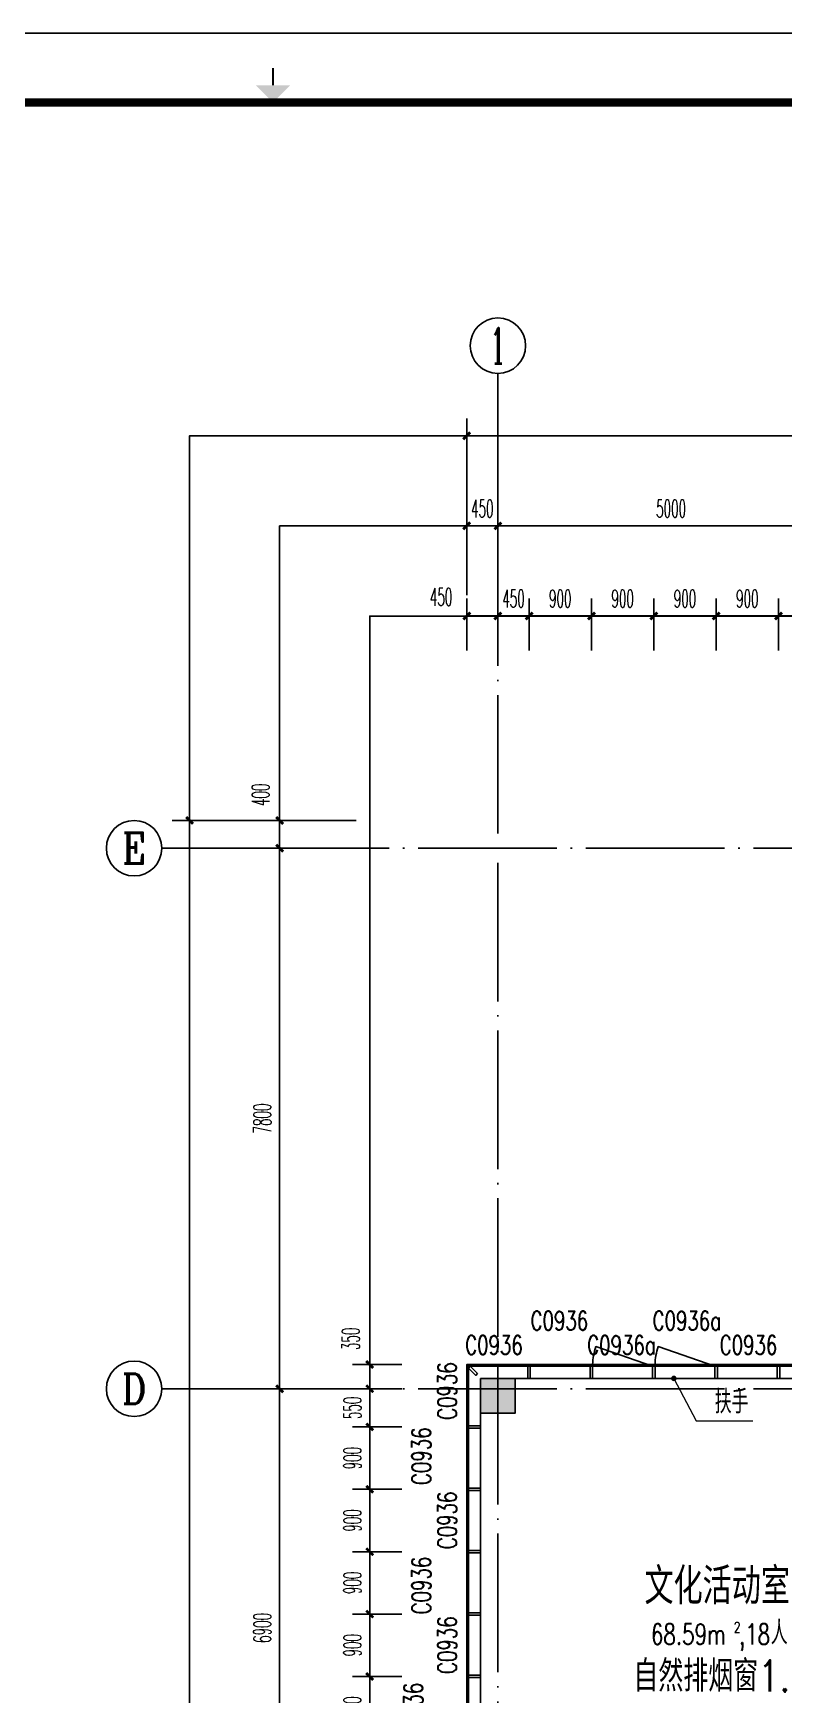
# Model space of a CAD drawing. Header units: millimetres. Extents: x -13830 to 215738, y -24143 to 193994.
# Drawn here: x 35137 to 45970, y 100384 to 124357 of the extents above; entities that cross this region are included whole.
import ezdxf
from ezdxf.enums import TextEntityAlignment as Align

# ---------------------------------------------------------------- set-up
doc = ezdxf.new("R2010")
doc.units = ezdxf.units.MM
doc.header["$LTSCALE"] = 100
doc.linetypes.add('DOTE', pattern=[2.42, 2, -0.2, 0.02, -0.2])
doc.layers.get('0').update_dxf_attribs({"linetype": 'CONTINUOUS'})
doc.layers.get('DEFPOINTS').update_dxf_attribs({"linetype": 'CONTINUOUS'})
for name, color, linetype in [('A-Drain-Well', 201, 'CONTINUOUS'), ('AXIS', 3, 'CONTINUOUS'), ('AXIS_TEXT', 7, 'CONTINUOUS'), ('COLUMN', 9, 'CONTINUOUS'), ('DOTE', 8, 'CONTINUOUS'), ('MCST 2F$0$A-_WIND----_E-', 4, 'CONTINUOUS'), ('PUB_DIM', 3, 'CONTINUOUS'), ('PUB_HATCH', 8, 'CONTINUOUS'), ('PUB_TEXT', 7, 'CONTINUOUS'), ('RAIL', 163, 'CONTINUOUS'), ('SPACE', 7, 'CONTINUOUS'), ('TK HAHA', 1, 'CONTINUOUS'), ('WALL', 2, 'CONTINUOUS'), ('WINDOW', 4, 'CONTINUOUS'), ('WINDOW_TEXT', 7, 'CONTINUOUS'), ('图框', 7, 'CONTINUOUS')]:
    doc.layers.add(name, color=color, linetype=linetype)
doc.layers.add('DIM_LEAD', color=3, linetype='CONTINUOUS', lineweight=13)
doc.styles.add('_TCH_AXIS', font='COMPLEX', dxfattribs={"bigfont": 'GBCBIG'})
doc.styles.add('_TCH_DIM', font='SIMPLEX', dxfattribs={"bigfont": 'GBCBIG'})
doc.styles.add('_TCH_SPACE', font='SIMPLEX', dxfattribs={"height": 5, "bigfont": 'GBCBIG'})
doc.styles.add('_TCH_WINDOW', font='SIMPLEX', dxfattribs={"height": 3.5, "bigfont": 'GBCBIG'})
doc.styles.add('COMPLEX', font='COMPLEX')
doc.styles.add('DIM_FONT_T3', font='SIMPLEX', dxfattribs={"width": 0.494118, "bigfont": 'GBCBIG'})
doc.styles.add('HZTXT', font='tjromans.shx', dxfattribs={"width": 0.8, "bigfont": 'hztxt.shx'})
doc.dimstyles.new('_TCH_ARCH&&100', dxfattribs={"dimtxt": 255, "dimasz": 100, "dimexe": 250, "dimexo": 300, "dimgap": 122.5, "dimtad": 1, "dimdec": 0, "dimzin": 0, "dimdsep": 46, "dimtxsty": 'DIM_FONT_T3', "dimblk": 'ARCHTICK', "dimcen": 0.09, "dimclrt": 7, "dimazin": 0, "dimtfac": 1, "dimtdec": 0, "dimtix": 1, "dimtmove": 2, "dimatfit": 3, "dimldrblk": 'ARCHTICK', "dimfxl": 1, "dimtolj": 1, "dimtzin": 0, "dimarcsym": 0})

# ---------------------------------------------------------------- blocks, each defined once
blk = doc.blocks.new('_AXISO')
blk.add_circle((0, 0), 0.5)
at = {"layer": 'AXIS_TEXT', "style": 'COMPLEX', "width": 1.041667}
blk.add_attdef('A', text='', height=0.56, dxfattribs=at).set_placement((-0.25, -0.28), (0.25, -0.28), align=Align.FIT)
blk = doc.blocks.new('_ArchTick')
at = {"color": 0, "linetype": 'ByBlock', "const_width": 0.4}
blk.add_lwpolyline([(-0.5, -0.5), (0.5, 0.5)], dxfattribs=at)
blk = doc.blocks.new('*D1030')
at = {"layer": 'AXIS', "color": 0, "lineweight": -2, "transparency": 16777216}
for p, q in [((-450, 31300), (-450, 33850)), ((19400, 31300), (19400, 33850)), ((-450, 33600), (19400, 33600))]:
    blk.add_line(p, q, dxfattribs=at)
at = {"layer": 'DEFPOINTS', "color": 0, "transparency": 16777216}
for p in [(19400, 33600), (-450, 31000), (19400, 31000)]:
    blk.add_point(p, dxfattribs=at)
at = {"layer": 'AXIS', "color": 0, "lineweight": -2, "transparency": 16777216, "xscale": 100, "yscale": 100, "zscale": 100, "rotation": 180}
blk.add_blockref('_ArchTick', (-450, 33600), dxfattribs=at)
at = {"layer": 'AXIS', "color": 0, "lineweight": -2, "transparency": 16777216, "xscale": 100, "yscale": 100, "zscale": 100}
blk.add_blockref('_ArchTick', (19400, 33600), dxfattribs=at)
at = {"layer": 'AXIS', "color": 7, "transparency": 16777216, "insert": (9475, 33850), "char_height": 255, "attachment_point": 5, "style": 'DIM_FONT_T3'}
blk.add_mtext('\\A1;19850', dxfattribs=at)
blk = doc.blocks.new('*D1031')
at = {"layer": 'AXIS', "color": 0, "lineweight": -2, "transparency": 16777216}
for p, q in [((-450, 31300), (-450, 32550)), ((0, 31300), (0, 32550)), ((-450, 32300), (-550, 32300)), ((-450, 32300), (0, 32300)), ((0, 32300), (100, 32300))]:
    blk.add_line(p, q, dxfattribs=at)
at = {"layer": 'DEFPOINTS', "color": 0, "transparency": 16777216}
for p in [(0, 32300), (-450, 31000), (0, 31000)]:
    blk.add_point(p, dxfattribs=at)
at = {"layer": 'AXIS', "color": 0, "lineweight": -2, "transparency": 16777216, "xscale": 100, "yscale": 100, "zscale": 100}
blk.add_blockref('_ArchTick', (-450, 32300), dxfattribs=at)
at = {"layer": 'AXIS', "color": 0, "lineweight": -2, "transparency": 16777216, "xscale": 100, "yscale": 100, "zscale": 100, "rotation": 180}
blk.add_blockref('_ArchTick', (0, 32300), dxfattribs=at)
at = {"layer": 'AXIS', "color": 7, "transparency": 16777216, "insert": (-225, 32550), "char_height": 255, "attachment_point": 5, "style": 'DIM_FONT_T3'}
blk.add_mtext('\\A1;450', dxfattribs=at)
blk = doc.blocks.new('*D1032')
at = {"layer": 'AXIS', "color": 0, "lineweight": -2, "transparency": 16777216}
for p, q in [((0, 31300), (0, 32550)), ((5000, 31300), (5000, 32550)), ((0, 32300), (5000, 32300))]:
    blk.add_line(p, q, dxfattribs=at)
at = {"layer": 'DEFPOINTS', "color": 0, "transparency": 16777216}
for p in [(5000, 32300), (0, 31000), (5000, 31000)]:
    blk.add_point(p, dxfattribs=at)
at = {"layer": 'AXIS', "color": 0, "lineweight": -2, "transparency": 16777216, "xscale": 100, "yscale": 100, "zscale": 100, "rotation": 180}
blk.add_blockref('_ArchTick', (0, 32300), dxfattribs=at)
at = {"layer": 'AXIS', "color": 0, "lineweight": -2, "transparency": 16777216, "xscale": 100, "yscale": 100, "zscale": 100}
blk.add_blockref('_ArchTick', (5000, 32300), dxfattribs=at)
at = {"layer": 'AXIS', "color": 7, "transparency": 16777216, "insert": (2500, 32550), "char_height": 255, "attachment_point": 5, "style": 'DIM_FONT_T3'}
blk.add_mtext('\\A1;5000', dxfattribs=at)
blk = doc.blocks.new('*D1043')
at = {"layer": 'AXIS', "color": 0, "lineweight": -2, "transparency": 16777216}
for p, q in [((-2043, 28050), (-4700, 28050)), ((-4450, -550), (-4450, 28050)), ((-2043, -550), (-4700, -550))]:
    blk.add_line(p, q, dxfattribs=at)
at = {"layer": 'DEFPOINTS', "color": 0, "transparency": 16777216}
for p in [(-4450, 28050), (-1743, 28050), (-1743, -550)]:
    blk.add_point(p, dxfattribs=at)
at = {"layer": 'AXIS', "color": 0, "lineweight": -2, "transparency": 16777216, "xscale": 100, "yscale": 100, "zscale": 100}
for p, rotation in [((-4450, 28050), 90), ((-4450, -550), 270)]:
    blk.add_blockref('_ArchTick', p, dxfattribs=dict(at, rotation=rotation))
at = {"layer": 'AXIS', "color": 7, "transparency": 16777216, "insert": (-4700, 13750), "char_height": 255, "attachment_point": 5, "rotation": 90, "style": 'DIM_FONT_T3'}
blk.add_mtext('\\A1;28600', dxfattribs=at)
blk = doc.blocks.new('*D1047')
at = {"layer": 'AXIS', "color": 0, "lineweight": -2, "transparency": 16777216}
for p, q in [((-2150, 19850), (-3400, 19850)), ((-3150, 12950), (-3150, 19850)), ((-2150, 12950), (-3400, 12950))]:
    blk.add_line(p, q, dxfattribs=at)
at = {"layer": 'DEFPOINTS', "color": 0, "transparency": 16777216}
for p in [(-3150, 19850), (-1850, 19850), (-1850, 12950)]:
    blk.add_point(p, dxfattribs=at)
at = {"layer": 'AXIS', "color": 0, "lineweight": -2, "transparency": 16777216, "xscale": 100, "yscale": 100, "zscale": 100}
for p, rotation in [((-3150, 19850), 90), ((-3150, 12950), 270)]:
    blk.add_blockref('_ArchTick', p, dxfattribs=dict(at, rotation=rotation))
at = {"layer": 'AXIS', "color": 7, "transparency": 16777216, "insert": (-3400, 16400), "char_height": 255, "attachment_point": 5, "rotation": 90, "style": 'DIM_FONT_T3'}
blk.add_mtext('\\A1;6900', dxfattribs=at)
blk = doc.blocks.new('*D1048')
at = {"layer": 'AXIS', "color": 0, "lineweight": -2, "transparency": 16777216}
for p, q in [((-2150, 27650), (-3400, 27650)), ((-3150, 19850), (-3150, 27650)), ((-2150, 19850), (-3400, 19850))]:
    blk.add_line(p, q, dxfattribs=at)
at = {"layer": 'DEFPOINTS', "color": 0, "transparency": 16777216}
for p in [(-3150, 27650), (-1850, 27650), (-1850, 19850)]:
    blk.add_point(p, dxfattribs=at)
at = {"layer": 'AXIS', "color": 0, "lineweight": -2, "transparency": 16777216, "xscale": 100, "yscale": 100, "zscale": 100}
for p, rotation in [((-3150, 27650), 90), ((-3150, 19850), 270)]:
    blk.add_blockref('_ArchTick', p, dxfattribs=dict(at, rotation=rotation))
at = {"layer": 'AXIS', "color": 7, "transparency": 16777216, "insert": (-3400, 23750), "char_height": 255, "attachment_point": 5, "rotation": 90, "style": 'DIM_FONT_T3'}
blk.add_mtext('\\A1;7800', dxfattribs=at)
blk = doc.blocks.new('*D1049')
at = {"layer": 'AXIS', "color": 0, "lineweight": -2, "transparency": 16777216}
for p, q in [((-2150, 28050), (-3400, 28050)), ((-3150, 27650), (-3150, 28050)), ((-2150, 27650), (-3400, 27650))]:
    blk.add_line(p, q, dxfattribs=at)
at = {"layer": 'DEFPOINTS', "color": 0, "transparency": 16777216}
for p in [(-3150, 28050), (-1850, 28050), (-1850, 27650)]:
    blk.add_point(p, dxfattribs=at)
at = {"layer": 'AXIS', "color": 0, "lineweight": -2, "transparency": 16777216, "xscale": 100, "yscale": 100, "zscale": 100}
for p, rotation in [((-3150, 28050), 90), ((-3150, 27650), 270)]:
    blk.add_blockref('_ArchTick', p, dxfattribs=dict(at, rotation=rotation))
at = {"layer": 'AXIS', "color": 7, "transparency": 16777216, "insert": (-3425, 28420), "char_height": 255, "attachment_point": 5, "rotation": 90, "style": 'DIM_FONT_T3'}
blk.add_mtext('\\A1;400', dxfattribs=at)
blk = doc.blocks.new('TJAD_TK_A1')
at = {"layer": '图框'}
blk.add_line((1341.38, 950.45), (500.38, 950.45), dxfattribs=at)
at = {"layer": '图框', "const_width": 0.3}
blk.add_lwpolyline([(920.88, 942.95), (920.88, 945.45)], dxfattribs=at)
at = {"layer": '图框', "const_width": 1.2}
blk.add_lwpolyline([(1331.38, 940.45), (525.38, 940.45), (525.38, 366.45), (1331.38, 366.45)], close=True, dxfattribs=at)
at = {"layer": '图框'}
blk.add_solid([(918.38, 942.95), (923.38, 942.95), (920.88, 940.45)], dxfattribs=at)
blk = doc.blocks.new('180703-expo')
at = {"layer": '图框'}
blk.add_blockref('TJAD_TK_A1', (-500.38, -356.45), dxfattribs=at)
blk = doc.blocks.new('_FZH')
blk.add_lwpolyline([(-0.5, -0.5), (0.5, -0.5), (0.5, 0.5), (-0.5, 0.5)], close=True)
at = {"layer": 'PUB_HATCH'}
blk.add_solid([(-0.5, -0.5), (0.5, -0.5), (-0.5, 0.5), (0.5, 0.5)], dxfattribs=at)
blk = doc.blocks.new('sfss302')
at = {"layer": 'COLUMN', "color": 3, "rotation": 270}
for p, xscale, yscale, zscale in [((650, 20300), 499.9999999995343, 499.9999999995343, 499.9999999995343), ((9850, 20300), 499.9999999995343, 499.9999999995343, 499.9999999995343), ((15200, 20300), 500.0000000002328, 500.0000000002328, 500.0000000002328), ((650, 13500), 499.9999999997672, 499.9999999997672, 499.9999999997672), ((9850, 13500), 500.0000000000001, 500.0000000000001, 500.0000000000001), ((15200, 13500), 500.0000000002328, 500.0000000002328, 500.0000000002328), ((650, 7250), 500.0000000006985, 500.0000000006985, 500.0000000006985), ((9850, 7250), 500.0000000002328, 500.0000000002328, 500.0000000002328), ((15200, 7250), 499.9999999995343, 499.9999999995343, 499.9999999995343), ((650, 450), 500.0000000006985, 500.0000000006985, 500.0000000006985), ((9850, 450), 499.9999999997672, 499.9999999997672, 499.9999999997672), ((15200, 450), 500, 500, 500)]:
    blk.add_blockref('_FZH', p, dxfattribs=dict(at, xscale=xscale, yscale=yscale, zscale=zscale))
blk = doc.blocks.new('MCST 2F$0$ELDERLY CARE MULLION')
at = {"layer": 'MCST 2F$0$A-_WIND----_E-'}
blk.add_lwpolyline([(155290, -76416), (155378, -76568), (155408, -76550), (155321, -76399)], close=True, dxfattribs=at)
blk = doc.blocks.new('A$C0A050261')
at = {"layer": 'MCST 2F$0$A-_WIND----_E-', "color": 8}
for points in [[(-486, 14975), (-486, -475), (20264, -475), (20264, 14975)], [(-461, 14950), (-461, -450), (20239, -450), (20239, 14950)]]:
    blk.add_lwpolyline(points, close=True, dxfattribs=at)
at = {"layer": 'MCST 2F$0$A-_WIND----_E-'}
for points in [[(-473, 14962), (-473, -463), (20252, -463), (20252, 14962)], [(-461, 14925), (-355, 14819), (-330, 14844), (-436, 14950)], [(20133, 14819), (20239, 14925), (20214, 14950), (20108, 14844)]]:
    blk.add_lwpolyline(points, close=True, dxfattribs=at)
at = {"xscale": -1}
for p, rotation in [((96759, 158774), 29.99999999999988), ((97659, 158774), 29.99999999999988), ((98559, 158774), 29.99999999999988), ((99459, 158774), 29.99999999999988), ((100359, 158774), 29.99999999999988), ((101259, 158774), 29.99999999999988), ((102159, 158774), 29.99999999999988), ((103059, 158774), 29.99999999999988), ((103959, 158774), 29.99999999999988), ((104859, 158774), 29.99999999999988), ((105759, 158774), 29.99999999999988), ((106659, 158774), 29.99999999999988), ((107559, 158774), 29.99999999999988), ((108459, 158774), 29.99999999999988), ((109359, 158774), 29.99999999999988), ((110259, 158774), 29.99999999999988), ((111159, 158774), 29.99999999999988), ((112059, 158774), 29.99999999999988), ((112959, 158774), 29.99999999999988), ((113859, 158774), 29.99999999999988), ((114759, 158774), 29.99999999999988), ((115659, 158774), 29.99999999999988), ((-144284, 110370), 119.9999999999999), ((164063, -82220), 299.9999999999999), ((-144284, 109470), 119.9999999999999), ((164063, -83120), 299.9999999999999), ((-144284, 108570), 119.9999999999999), ((164063, -84020), 299.9999999999999), ((-144284, 107670), 119.9999999999999), ((164063, -84920), 299.9999999999999), ((-144284, 106770), 119.9999999999999), ((164063, -85820), 299.9999999999999), ((-144284, 105870), 119.9999999999999), ((164063, -86720), 299.9999999999999), ((-144284, 104970), 119.9999999999999), ((164063, -87620), 299.9999999999999), ((-144284, 104070), 119.9999999999999), ((164063, -88520), 299.9999999999999), ((-144284, 103170), 119.9999999999999), ((164063, -89420), 299.9999999999999), ((-144284, 102270), 119.9999999999999), ((164063, -90320), 299.9999999999999), ((-144284, 101370), 119.9999999999999), ((164063, -91220), 299.9999999999999), ((-144284, 100470), 119.9999999999999), ((164063, -92120), 299.9999999999999), ((-144284, 99570), 119.9999999999999), ((164063, -93020), 299.9999999999999), ((-144284, 98670), 119.9999999999999), ((164063, -93920), 299.9999999999999), ((-144284, 97770), 119.9999999999999), ((164063, -94820), 299.9999999999999), ((-144284, 96870), 119.9999999999999), ((164063, -95720), 299.9999999999999), ((-96081, -144274), 209.9999999999999), ((-95181, -144274), 209.9999999999999), ((-94281, -144274), 209.9999999999999), ((-93381, -144274), 209.9999999999999), ((-92481, -144274), 209.9999999999999), ((-91581, -144274), 209.9999999999999), ((-90681, -144274), 209.9999999999999), ((-89781, -144274), 209.9999999999999), ((-88881, -144274), 209.9999999999999), ((-87981, -144274), 209.9999999999999), ((-87081, -144274), 209.9999999999999), ((-86181, -144274), 209.9999999999999), ((-85281, -144274), 209.9999999999999), ((-84381, -144274), 209.9999999999999), ((-83481, -144274), 209.9999999999999), ((-82581, -144274), 209.9999999999999), ((-81681, -144274), 209.9999999999999), ((-80781, -144274), 209.9999999999999), ((-79881, -144274), 209.9999999999999), ((-78981, -144274), 209.9999999999999), ((-78081, -144274), 209.9999999999999), ((-77181, -144274), 209.9999999999999)]:
    blk.add_blockref('MCST 2F$0$ELDERLY CARE MULLION', p, dxfattribs=dict(at, rotation=rotation))
blk = doc.blocks.new('*D824')
at = {"layer": 'DEFPOINTS', "color": 0, "transparency": 16777216}
for p in [(41844, 115949), (41394, 115150), (41844, 115150)]:
    blk.add_point(p, dxfattribs=at)
at = {"layer": 'PUB_DIM', "color": 0, "lineweight": -2, "transparency": 16777216}
for p, q in [((41394, 115450), (41394, 116199)), ((41844, 115450), (41844, 116199)), ((41394, 115949), (41844, 115949))]:
    blk.add_line(p, q, dxfattribs=at)
at = {"layer": 'PUB_DIM', "color": 0, "lineweight": -2, "transparency": 16777216, "xscale": 100, "yscale": 100, "zscale": 100, "rotation": 180}
blk.add_blockref('_ArchTick', (41394, 115949), dxfattribs=at)
at = {"layer": 'PUB_DIM', "color": 0, "lineweight": -2, "transparency": 16777216, "xscale": 100, "yscale": 100, "zscale": 100}
blk.add_blockref('_ArchTick', (41844, 115949), dxfattribs=at)
at = {"layer": 'PUB_DIM', "color": 7, "transparency": 16777216, "insert": (41024, 116224), "char_height": 255, "attachment_point": 5, "style": 'DIM_FONT_T3'}
blk.add_mtext('\\A1;450', dxfattribs=at)
blk = doc.blocks.new('*D825')
at = {"layer": 'DEFPOINTS', "color": 0, "transparency": 16777216}
for p in [(42294, 115949), (41844, 115150), (42294, 115150)]:
    blk.add_point(p, dxfattribs=at)
at = {"layer": 'PUB_DIM', "color": 0, "lineweight": -2, "transparency": 16777216}
for p, q in [((41844, 115450), (41844, 116199)), ((42294, 115450), (42294, 116199)), ((41844, 115949), (41744, 115949)), ((41844, 115949), (42294, 115949)), ((42294, 115949), (42394, 115949))]:
    blk.add_line(p, q, dxfattribs=at)
at = {"layer": 'PUB_DIM', "color": 0, "lineweight": -2, "transparency": 16777216, "xscale": 100, "yscale": 100, "zscale": 100}
blk.add_blockref('_ArchTick', (41844, 115949), dxfattribs=at)
at = {"layer": 'PUB_DIM', "color": 0, "lineweight": -2, "transparency": 16777216, "xscale": 100, "yscale": 100, "zscale": 100, "rotation": 180}
blk.add_blockref('_ArchTick', (42294, 115949), dxfattribs=at)
at = {"layer": 'PUB_DIM', "color": 7, "transparency": 16777216, "insert": (42069, 116199), "char_height": 255, "attachment_point": 5, "style": 'DIM_FONT_T3'}
blk.add_mtext('\\A1;450', dxfattribs=at)
blk = doc.blocks.new('*D826')
at = {"layer": 'DEFPOINTS', "color": 0, "transparency": 16777216}
for p in [(43194, 115949), (42294, 115150), (43194, 115150)]:
    blk.add_point(p, dxfattribs=at)
at = {"layer": 'PUB_DIM', "color": 0, "lineweight": -2, "transparency": 16777216}
for p, q in [((42294, 115450), (42294, 116199)), ((43194, 115450), (43194, 116199)), ((42294, 115949), (43194, 115949))]:
    blk.add_line(p, q, dxfattribs=at)
at = {"layer": 'PUB_DIM', "color": 0, "lineweight": -2, "transparency": 16777216, "xscale": 100, "yscale": 100, "zscale": 100, "rotation": 180}
blk.add_blockref('_ArchTick', (42294, 115949), dxfattribs=at)
at = {"layer": 'PUB_DIM', "color": 0, "lineweight": -2, "transparency": 16777216, "xscale": 100, "yscale": 100, "zscale": 100}
blk.add_blockref('_ArchTick', (43194, 115949), dxfattribs=at)
at = {"layer": 'PUB_DIM', "color": 7, "transparency": 16777216, "insert": (42744, 116199), "char_height": 255, "attachment_point": 5, "style": 'DIM_FONT_T3'}
blk.add_mtext('\\A1;900', dxfattribs=at)
blk = doc.blocks.new('*D827')
at = {"layer": 'DEFPOINTS', "color": 0, "transparency": 16777216}
for p in [(44094, 115949), (43194, 115150), (44094, 115150)]:
    blk.add_point(p, dxfattribs=at)
at = {"layer": 'PUB_DIM', "color": 0, "lineweight": -2, "transparency": 16777216}
for p, q in [((43194, 115450), (43194, 116199)), ((44094, 115450), (44094, 116199)), ((43194, 115949), (44094, 115949))]:
    blk.add_line(p, q, dxfattribs=at)
at = {"layer": 'PUB_DIM', "color": 0, "lineweight": -2, "transparency": 16777216, "xscale": 100, "yscale": 100, "zscale": 100, "rotation": 180}
blk.add_blockref('_ArchTick', (43194, 115949), dxfattribs=at)
at = {"layer": 'PUB_DIM', "color": 0, "lineweight": -2, "transparency": 16777216, "xscale": 100, "yscale": 100, "zscale": 100}
blk.add_blockref('_ArchTick', (44094, 115949), dxfattribs=at)
at = {"layer": 'PUB_DIM', "color": 7, "transparency": 16777216, "insert": (43644, 116199), "char_height": 255, "attachment_point": 5, "style": 'DIM_FONT_T3'}
blk.add_mtext('\\A1;900', dxfattribs=at)
blk = doc.blocks.new('*D828')
at = {"layer": 'DEFPOINTS', "color": 0, "transparency": 16777216}
for p in [(44994, 115949), (44094, 115150), (44994, 115150)]:
    blk.add_point(p, dxfattribs=at)
at = {"layer": 'PUB_DIM', "color": 0, "lineweight": -2, "transparency": 16777216}
for p, q in [((44094, 115450), (44094, 116199)), ((44994, 115450), (44994, 116199)), ((44094, 115949), (44994, 115949))]:
    blk.add_line(p, q, dxfattribs=at)
at = {"layer": 'PUB_DIM', "color": 0, "lineweight": -2, "transparency": 16777216, "xscale": 100, "yscale": 100, "zscale": 100, "rotation": 180}
blk.add_blockref('_ArchTick', (44094, 115949), dxfattribs=at)
at = {"layer": 'PUB_DIM', "color": 0, "lineweight": -2, "transparency": 16777216, "xscale": 100, "yscale": 100, "zscale": 100}
blk.add_blockref('_ArchTick', (44994, 115949), dxfattribs=at)
at = {"layer": 'PUB_DIM', "color": 7, "transparency": 16777216, "insert": (44544, 116199), "char_height": 255, "attachment_point": 5, "style": 'DIM_FONT_T3'}
blk.add_mtext('\\A1;900', dxfattribs=at)
blk = doc.blocks.new('*D829')
at = {"layer": 'DEFPOINTS', "color": 0, "transparency": 16777216}
for p in [(45894, 115949), (44994, 115150), (45894, 115150)]:
    blk.add_point(p, dxfattribs=at)
at = {"layer": 'PUB_DIM', "color": 0, "lineweight": -2, "transparency": 16777216}
for p, q in [((44994, 115450), (44994, 116199)), ((45894, 115450), (45894, 116199)), ((44994, 115949), (45894, 115949))]:
    blk.add_line(p, q, dxfattribs=at)
at = {"layer": 'PUB_DIM', "color": 0, "lineweight": -2, "transparency": 16777216, "xscale": 100, "yscale": 100, "zscale": 100, "rotation": 180}
blk.add_blockref('_ArchTick', (44994, 115949), dxfattribs=at)
at = {"layer": 'PUB_DIM', "color": 0, "lineweight": -2, "transparency": 16777216, "xscale": 100, "yscale": 100, "zscale": 100}
blk.add_blockref('_ArchTick', (45894, 115949), dxfattribs=at)
at = {"layer": 'PUB_DIM', "color": 7, "transparency": 16777216, "insert": (45444, 116199), "char_height": 255, "attachment_point": 5, "style": 'DIM_FONT_T3'}
blk.add_mtext('\\A1;900', dxfattribs=at)
blk = doc.blocks.new('*D830')
at = {"layer": 'DEFPOINTS', "color": 0, "transparency": 16777216}
for p in [(46844, 115949), (45894, 115150), (46844, 115150)]:
    blk.add_point(p, dxfattribs=at)
at = {"layer": 'PUB_DIM', "color": 0, "lineweight": -2, "transparency": 16777216}
for p, q in [((45894, 115450), (45894, 116199)), ((46844, 115450), (46844, 116199)), ((45894, 115949), (46844, 115949))]:
    blk.add_line(p, q, dxfattribs=at)
at = {"layer": 'PUB_DIM', "color": 0, "lineweight": -2, "transparency": 16777216, "xscale": 100, "yscale": 100, "zscale": 100, "rotation": 180}
blk.add_blockref('_ArchTick', (45894, 115949), dxfattribs=at)
at = {"layer": 'PUB_DIM', "color": 0, "lineweight": -2, "transparency": 16777216, "xscale": 100, "yscale": 100, "zscale": 100}
blk.add_blockref('_ArchTick', (46844, 115949), dxfattribs=at)
at = {"layer": 'PUB_DIM', "color": 7, "transparency": 16777216, "insert": (46369, 116199), "char_height": 255, "attachment_point": 5, "style": 'DIM_FONT_T3'}
blk.add_mtext('\\A1;950', dxfattribs=at)
blk = doc.blocks.new('*D907')
at = {"layer": 'DEFPOINTS', "color": 0, "transparency": 16777216}
for p in [(39994, 100648), (40757, 100648), (40757, 99748)]:
    blk.add_point(p, dxfattribs=at)
at = {"layer": 'PUB_DIM', "color": 0, "lineweight": -2, "transparency": 16777216}
for p, q in [((40457, 100648), (39744, 100648)), ((39994, 99748), (39994, 100648)), ((40457, 99748), (39744, 99748))]:
    blk.add_line(p, q, dxfattribs=at)
at = {"layer": 'PUB_DIM', "color": 0, "lineweight": -2, "transparency": 16777216, "xscale": 100, "yscale": 100, "zscale": 100}
for p, rotation in [((39994, 100648), 90), ((39994, 99748), 270)]:
    blk.add_blockref('_ArchTick', p, dxfattribs=dict(at, rotation=rotation))
at = {"layer": 'PUB_DIM', "color": 7, "transparency": 16777216, "insert": (39744, 100198), "char_height": 255, "attachment_point": 5, "rotation": 90, "style": 'DIM_FONT_T3'}
blk.add_mtext('\\A1;900', dxfattribs=at)
blk = doc.blocks.new('*D908')
at = {"layer": 'DEFPOINTS', "color": 0, "transparency": 16777216}
for p in [(39994, 101548), (40757, 101548), (40757, 100648)]:
    blk.add_point(p, dxfattribs=at)
at = {"layer": 'PUB_DIM', "color": 0, "lineweight": -2, "transparency": 16777216}
for p, q in [((40457, 101548), (39744, 101548)), ((39994, 100648), (39994, 101548)), ((40457, 100648), (39744, 100648))]:
    blk.add_line(p, q, dxfattribs=at)
at = {"layer": 'PUB_DIM', "color": 0, "lineweight": -2, "transparency": 16777216, "xscale": 100, "yscale": 100, "zscale": 100}
for p, rotation in [((39994, 101548), 90), ((39994, 100648), 270)]:
    blk.add_blockref('_ArchTick', p, dxfattribs=dict(at, rotation=rotation))
at = {"layer": 'PUB_DIM', "color": 7, "transparency": 16777216, "insert": (39744, 101098), "char_height": 255, "attachment_point": 5, "rotation": 90, "style": 'DIM_FONT_T3'}
blk.add_mtext('\\A1;900', dxfattribs=at)
blk = doc.blocks.new('*D909')
at = {"layer": 'DEFPOINTS', "color": 0, "transparency": 16777216}
for p in [(39994, 102448), (40757, 102448), (40757, 101548)]:
    blk.add_point(p, dxfattribs=at)
at = {"layer": 'PUB_DIM', "color": 0, "lineweight": -2, "transparency": 16777216}
for p, q in [((40457, 102448), (39744, 102448)), ((39994, 101548), (39994, 102448)), ((40457, 101548), (39744, 101548))]:
    blk.add_line(p, q, dxfattribs=at)
at = {"layer": 'PUB_DIM', "color": 0, "lineweight": -2, "transparency": 16777216, "xscale": 100, "yscale": 100, "zscale": 100}
for p, rotation in [((39994, 102448), 90), ((39994, 101548), 270)]:
    blk.add_blockref('_ArchTick', p, dxfattribs=dict(at, rotation=rotation))
at = {"layer": 'PUB_DIM', "color": 7, "transparency": 16777216, "insert": (39744, 101998), "char_height": 255, "attachment_point": 5, "rotation": 90, "style": 'DIM_FONT_T3'}
blk.add_mtext('\\A1;900', dxfattribs=at)
blk = doc.blocks.new('*D910')
at = {"layer": 'DEFPOINTS', "color": 0, "transparency": 16777216}
for p in [(39994, 103348), (40757, 103348), (40757, 102448)]:
    blk.add_point(p, dxfattribs=at)
at = {"layer": 'PUB_DIM', "color": 0, "lineweight": -2, "transparency": 16777216}
for p, q in [((40457, 103348), (39744, 103348)), ((39994, 102448), (39994, 103348)), ((40457, 102448), (39744, 102448))]:
    blk.add_line(p, q, dxfattribs=at)
at = {"layer": 'PUB_DIM', "color": 0, "lineweight": -2, "transparency": 16777216, "xscale": 100, "yscale": 100, "zscale": 100}
for p, rotation in [((39994, 103348), 90), ((39994, 102448), 270)]:
    blk.add_blockref('_ArchTick', p, dxfattribs=dict(at, rotation=rotation))
at = {"layer": 'PUB_DIM', "color": 7, "transparency": 16777216, "insert": (39744, 102898), "char_height": 255, "attachment_point": 5, "rotation": 90, "style": 'DIM_FONT_T3'}
blk.add_mtext('\\A1;900', dxfattribs=at)
blk = doc.blocks.new('*D911')
at = {"layer": 'DEFPOINTS', "color": 0, "transparency": 16777216}
for p in [(39994, 104248), (40757, 104248), (40757, 103348)]:
    blk.add_point(p, dxfattribs=at)
at = {"layer": 'PUB_DIM', "color": 0, "lineweight": -2, "transparency": 16777216}
for p, q in [((40457, 104248), (39744, 104248)), ((39994, 103348), (39994, 104248)), ((40457, 103348), (39744, 103348))]:
    blk.add_line(p, q, dxfattribs=at)
at = {"layer": 'PUB_DIM', "color": 0, "lineweight": -2, "transparency": 16777216, "xscale": 100, "yscale": 100, "zscale": 100}
for p, rotation in [((39994, 104248), 90), ((39994, 103348), 270)]:
    blk.add_blockref('_ArchTick', p, dxfattribs=dict(at, rotation=rotation))
at = {"layer": 'PUB_DIM', "color": 7, "transparency": 16777216, "insert": (39744, 103798), "char_height": 255, "attachment_point": 5, "rotation": 90, "style": 'DIM_FONT_T3'}
blk.add_mtext('\\A1;900', dxfattribs=at)
blk = doc.blocks.new('*D912')
at = {"layer": 'DEFPOINTS', "color": 0, "transparency": 16777216}
for p in [(39994, 104799), (40757, 104799), (40757, 104248)]:
    blk.add_point(p, dxfattribs=at)
at = {"layer": 'PUB_DIM', "color": 0, "lineweight": -2, "transparency": 16777216}
for p, q in [((40457, 104799), (39744, 104799)), ((39994, 104799), (39994, 104899)), ((39994, 104248), (39994, 104799)), ((40457, 104248), (39744, 104248)), ((39994, 104248), (39994, 104148))]:
    blk.add_line(p, q, dxfattribs=at)
at = {"layer": 'PUB_DIM', "color": 0, "lineweight": -2, "transparency": 16777216, "xscale": 100, "yscale": 100, "zscale": 100}
for p, rotation in [((39994, 104799), 270), ((39994, 104248), 90)]:
    blk.add_blockref('_ArchTick', p, dxfattribs=dict(at, rotation=rotation))
at = {"layer": 'PUB_DIM', "color": 7, "transparency": 16777216, "insert": (39744, 104523), "char_height": 255, "attachment_point": 5, "rotation": 90, "style": 'DIM_FONT_T3'}
blk.add_mtext('\\A1;550', dxfattribs=at)
blk = doc.blocks.new('*D913')
at = {"layer": 'DEFPOINTS', "color": 0, "transparency": 16777216}
for p in [(39994, 105149), (40757, 105149), (40757, 104799)]:
    blk.add_point(p, dxfattribs=at)
at = {"layer": 'PUB_DIM', "color": 0, "lineweight": -2, "transparency": 16777216}
for p, q in [((40457, 105149), (39744, 105149)), ((39994, 104799), (39994, 105149)), ((40457, 104799), (39744, 104799))]:
    blk.add_line(p, q, dxfattribs=at)
at = {"layer": 'PUB_DIM', "color": 0, "lineweight": -2, "transparency": 16777216, "xscale": 100, "yscale": 100, "zscale": 100}
for p, rotation in [((39994, 105149), 90), ((39994, 104799), 270)]:
    blk.add_blockref('_ArchTick', p, dxfattribs=dict(at, rotation=rotation))
at = {"layer": 'PUB_DIM', "color": 7, "transparency": 16777216, "insert": (39719, 105519), "char_height": 255, "attachment_point": 5, "rotation": 90, "style": 'DIM_FONT_T3'}
blk.add_mtext('\\A1;350', dxfattribs=at)
blk = doc.blocks.new('dsffsfddf')
at = {"layer": 'AXIS'}
for p, q in [((0, 31000), (0, 34500)), ((-1850, 27650), (-4850, 27650)), ((-1850, 19850), (-4850, 19850))]:
    blk.add_line(p, q, dxfattribs=at)
at = {"layer": 'DOTE', "linetype": 'DOTE', "ltscale": 10}
for p, q in [((0, -3600), (0, 31000)), ((25050, 27650), (-1850, 27650)), ((25050, 19850), (-1850, 19850))]:
    blk.add_line(p, q, dxfattribs=at)
at = {"layer": 'AXIS'}
ref = blk.add_blockref('_AXISO', (0, 34900), dxfattribs=dict(at, xscale=800, yscale=800, zscale=800))
ref.add_attrib('A', '1', dxfattribs={"layer": 'AXIS_TEXT', "height": 514.7, "style": '_TCH_AXIS'}).set_placement((-110.3, 34642.6), (110.3, 34642.6), align=Align.FIT)
ref = blk.add_blockref('_AXISO', (-5250, 27650), dxfattribs=dict(at, xscale=800, yscale=800, zscale=800))
ref.add_attrib('A', 'E', dxfattribs={"layer": 'AXIS_TEXT', "height": 445.4, "style": '_TCH_AXIS'}).set_placement((-5419.7, 27427.3), (-5080.3, 27427.3), align=Align.FIT)
ref = blk.add_blockref('_AXISO', (-5250, 19850), dxfattribs=dict(at, xscale=800, yscale=800, zscale=800))
ref.add_attrib('A', 'D', dxfattribs={"layer": 'AXIS_TEXT', "height": 435.3, "style": '_TCH_AXIS'}).set_placement((-5426.2, 19632.4), (-5073.8, 19632.4), align=Align.FIT)
for p1, p2, distance, picture, middle in [((-450, 31000), (19400, 31000), 2600, '*D1030', (9475, 33850)), ((-450, 31000), (0, 31000), 1300, '*D1031', (-225, 32550)), ((0, 31000), (5000, 31000), 1300, '*D1032', (2500, 32550)), ((-1743.4, -550), (-1743.4, 28050), 2706.6, '*D1043', (-4700, 13750)), ((-1850, 19850), (-1850, 27650), 1300, '*D1048', (-3400, 23750)), ((-1850, 12950), (-1850, 19850), 1300, '*D1047', (-3400, 16400))]:
    dim = blk.add_aligned_dim(p1=p1, p2=p2, distance=distance, dimstyle='_TCH_ARCH&&100', dxfattribs=at)
    dim.commit()
    dim.dimension.update_dxf_attribs({"geometry": picture, "text_midpoint": middle})
dim = blk.add_linear_dim(base=(-3150, 28050), p1=(-1850, 27650), p2=(-1850, 28050), angle=90, dimstyle='_TCH_ARCH&&100', dxfattribs=at)
dim.commit()
dim.dimension.update_dxf_attribs({"geometry": '*D1049', "text_midpoint": (-3425, 28420), "dimtype": 161})

msp = doc.modelspace()

# ---------------------------------------------------------------- linework, layer by layer
at = {"layer": 'DEFPOINTS'}
for points in [[(37393.6, 78748.5), (69793.6, 78748.5), (69793.6, 118548.5), (37393.6, 118548.5)], [(38693.6, 80048.5), (68493.6, 80048.5), (68493.6, 117248.5), (38693.6, 117248.5)], [(39993.6, 81348.5), (67193.6, 81348.5), (67193.6, 115948.5), (39993.6, 115948.5)]]:
    msp.add_lwpolyline(points, close=True, dxfattribs=at)
at = {"layer": 'DIM_LEAD'}
for p, q in [((44383.4, 104948.5), (44704.4, 104337.3)), ((44704.4, 104337.3), (45525.1, 104337.3))]:
    msp.add_line(p, q, dxfattribs=at)
at = {"layer": 'DIM_LEAD', "const_width": 40}
msp.add_lwpolyline([(44374.1, 104966.2, 1), (44392.7, 104930.8, 1)], format="xyb", close=True, dxfattribs=at)
at = {"layer": 'RAIL'}
msp.add_lwpolyline([(41593.6, 104948.5), (56643.6, 104948.5), (56643.6, 84598.5), (41593.6, 84598.5)], close=True, dxfattribs=at)
at = {"layer": 'TK HAHA', "color": 1}
msp.add_lwpolyline([(-3451.8, 124357.2), (80648.2, 124357.2), (80648.2, 64957.2), (-3451.8, 64957.2)], close=True, dxfattribs=at)
at = {"layer": 'WINDOW'}
for points in [[(44076.1, 105123.5), (43258.8, 105407, 0.0763817), (43211.4, 105148.5)], [(44976.1, 105123.5), (44158.8, 105407, 0.0763817), (44111.4, 105148.5)]]:
    msp.add_lwpolyline(points, format="xyb", dxfattribs=at)
msp.add_lwpolyline([(41393.6, 105148.5), (56843.6, 105148.5), (56843.6, 84398.5), (41393.6, 84398.5)], close=True, dxfattribs=at)

# ---------------------------------------------------------------- block references
at = {"xscale": 100, "yscale": 100, "zscale": 100}
msp.add_blockref('180703-expo', (-3451.8, 64957.2), dxfattribs=at)
at = {"rotation": 90}
msp.add_blockref('A$C0A050261', (56368.6, 84884.3), dxfattribs=at)
at = {"layer": 'A-Drain-Well'}
msp.add_blockref('sfss302', (41193.6, 84398.5), dxfattribs=at)
at = {"layer": 'WALL'}
msp.add_blockref('dsffsfddf', (41843.6, 84948.5), dxfattribs=at)

# ---------------------------------------------------------------- texts
at = {"style": 'HZTXT', "width": 0.8}
msp.add_text('文化活动室', height=525, dxfattribs=at).set_placement((43958.9, 101689.3))
at = {"insert": (43800, 100879.2), "char_height": 450, "width": 8000, "attachment_point": 1, "line_spacing_factor": 0.8, "style": 'HZTXT'}
msp.add_mtext('自然排烟窗1.7平', dxfattribs=at)
at = {"layer": 'PUB_TEXT', "style": '_TCH_DIM'}
msp.add_text('扶手', height=337.59, dxfattribs=at).set_placement((44973.3, 104442.3))
at = {"layer": 'SPACE', "style": '_TCH_SPACE', "width": 0.705882}
for s, height, p in [('2', 148.8, (45252.4, 101283.2)), ('68.59m', 297.5, (44052.4, 101108.2)), (',18', 297.5, (45322.4, 101108.2))]:
    msp.add_text(s, height=height, dxfattribs=at).set_placement(p)
at = {"layer": 'SPACE', "style": '_TCH_SPACE'}
msp.add_text('人', height=337.6, dxfattribs=at).set_placement((45782.4, 101108.2))
at = {"layer": 'WINDOW_TEXT', "style": '_TCH_WINDOW', "width": 0.705882}
for s, p in [('C0936', (42315.5, 105645.9)), ('C0936a', (44076.9, 105645.9)), ('C0936', (41371.6, 105293.8)), ('C0936a', (43133, 105293.8)), ('C0936', (45044.9, 105293.8))]:
    msp.add_text(s, height=272, dxfattribs=at).set_placement(p)
for p in [(41247.3, 104350.1), (40874.4, 103410), (41247.3, 102484.1), (40874.4, 101544), (41247.3, 100684.1), (40759.4, 99726.5)]:
    msp.add_text('C0936', height=272, rotation=90, dxfattribs=at).set_placement(p)

# ---------------------------------------------------------------- dimensions: what is measured, and where the dimension line sits
at = {"layer": 'PUB_DIM'}
for base, p1, p2, angle, picture, middle in [((41843.6, 115948.5), (41393.6, 115150.1), (41843.6, 115150.1), 0, '*D824', (41023.6, 116223.5)), ((39993.6, 105148.5), (40756.8, 104798.5), (40756.8, 105148.5), 90, '*D913', (39718.6, 105518.5))]:
    dim = msp.add_linear_dim(base=base, p1=p1, p2=p2, angle=angle, dimstyle='_TCH_ARCH&&100', dxfattribs=at)
    dim.commit()
    dim.dimension.update_dxf_attribs({"geometry": picture, "text_midpoint": middle, "dimtype": 129})
for p1, p2, distance, picture, middle in [((41843.6, 115150.1), (42293.6, 115150.1), 798.4, '*D825', (42068.6, 116198.5)), ((42293.6, 115150.1), (43193.6, 115150.1), 798.4, '*D826', (42743.6, 116198.5)), ((43193.6, 115150.1), (44093.6, 115150.1), 798.4, '*D827', (43643.6, 116198.5)), ((44093.6, 115150.1), (44993.6, 115150.1), 798.4, '*D828', (44543.6, 116198.5)), ((44993.6, 115150.1), (45893.6, 115150.1), 798.4, '*D829', (45443.6, 116198.5)), ((45893.6, 115150.1), (46843.6, 115150.1), 798.4, '*D830', (46368.6, 116198.5)), ((40756.8, 104248.4), (40756.8, 104798.5), 763.2, '*D912', (39743.6, 104523.5)), ((40756.8, 103348.4), (40756.8, 104248.4), 763.2, '*D911', (39743.6, 103798.4)), ((40756.8, 102448.4), (40756.8, 103348.4), 763.2, '*D910', (39743.6, 102898.4)), ((40756.8, 101548.4), (40756.8, 102448.4), 763.2, '*D909', (39743.6, 101998.4)), ((40756.8, 100648.4), (40756.8, 101548.4), 763.2, '*D908', (39743.6, 101098.4)), ((40756.8, 99748.4), (40756.8, 100648.4), 763.2, '*D907', (39743.6, 100198.4))]:
    dim = msp.add_aligned_dim(p1=p1, p2=p2, distance=distance, dimstyle='_TCH_ARCH&&100', dxfattribs=at)
    dim.commit()
    dim.dimension.update_dxf_attribs({"geometry": picture, "text_midpoint": middle})

doc.saveas('drawing.dxf')
